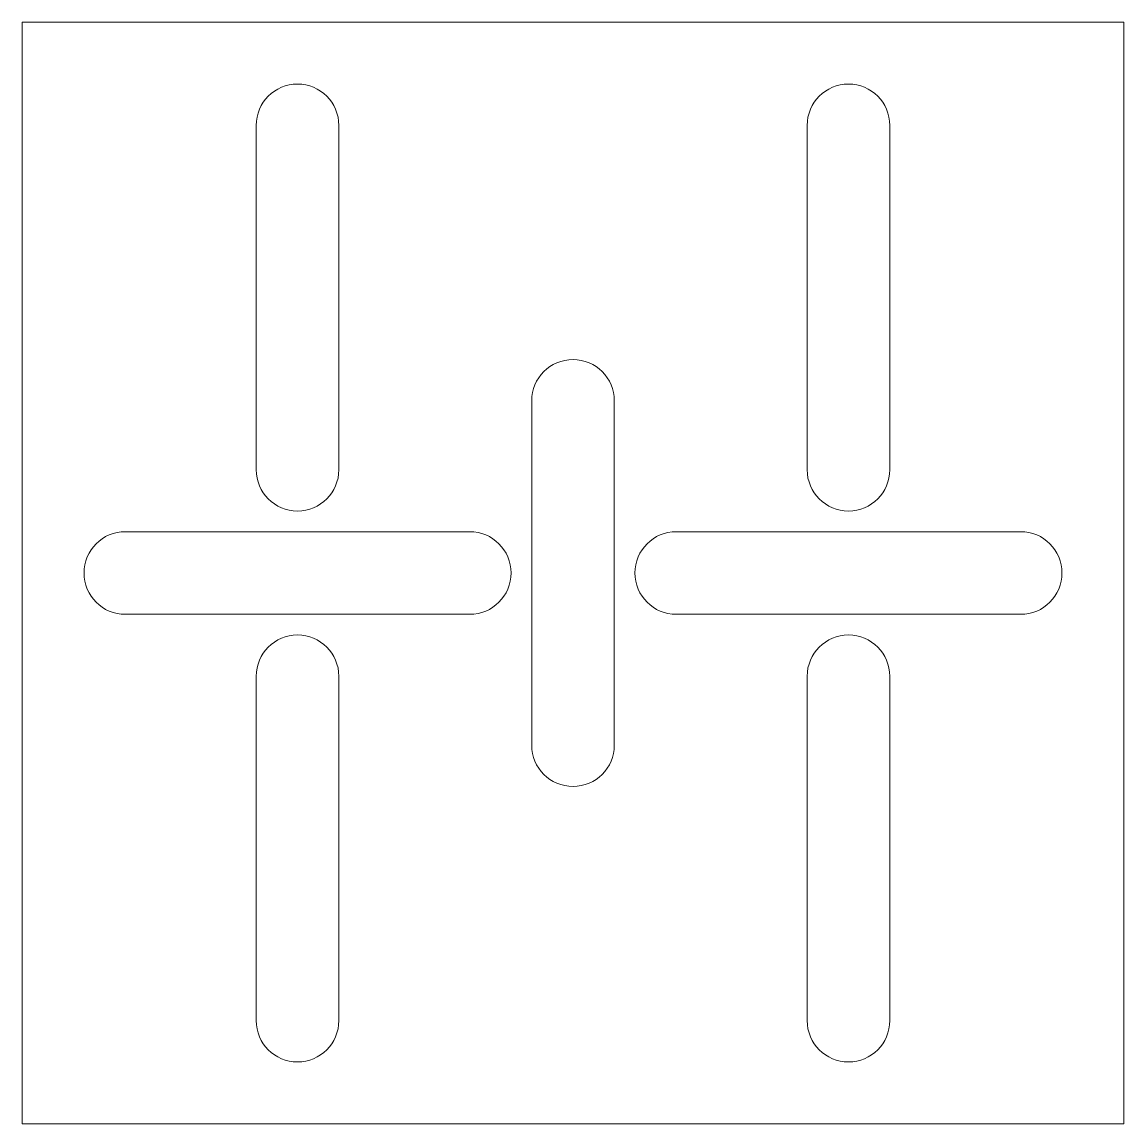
# Model space of a CAD drawing. Header units: metres. Extents: x 0 to 80, y 0 to 80.
import ezdxf

# ---------------------------------------------------------------- set-up
doc = ezdxf.new("R2010")
doc.units = ezdxf.units.M
doc.layers.add('TOP', color=1, linetype='Continuous', lineweight=0)

msp = doc.modelspace()

# ---------------------------------------------------------------- linework, layer by layer
at = {"layer": 'TOP'}
for p, q in [((80, 80), (0, 80)), ((0, 80), (0, 0)), ((80, 0), (80, 80)), ((17, 47.5), (17, 72.5)), ((23, 47.5), (23, 72.5)), ((57, 47.5), (57, 72.5)), ((63, 47.5), (63, 72.5)), ((37, 27.5), (37, 52.5)), ((43, 27.5), (43, 52.5)), ((7.5, 43), (32.5, 43)), ((47.5, 43), (72.5, 43)), ((7.5, 37), (32.5, 37)), ((47.5, 37), (72.5, 37)), ((17, 7.5), (17, 32.5)), ((23, 7.5), (23, 32.5)), ((57, 7.5), (57, 32.5)), ((63, 7.5), (63, 32.5)), ((0, 0), (80, 0))]:
    msp.add_line(p, q, dxfattribs=at)
for centre, start, end in [((20, 72.5), 0, 180), ((60, 72.5), 0, 180), ((40, 52.5), 0, 180), ((20, 47.5), -180, 0), ((60, 47.5), -180, 0), ((7.5, 40), -270, -90), ((32.5, 40), -90, 90), ((47.5, 40), -270, -90), ((72.5, 40), -90, 90), ((20, 32.5), 0, 180), ((60, 32.5), 0, 180), ((40, 27.5), -180, 0), ((20, 7.5), -180, 0), ((60, 7.5), -180, 0)]:
    msp.add_arc(centre, 3, start, end, dxfattribs=at)

doc.saveas('drawing.dxf')
